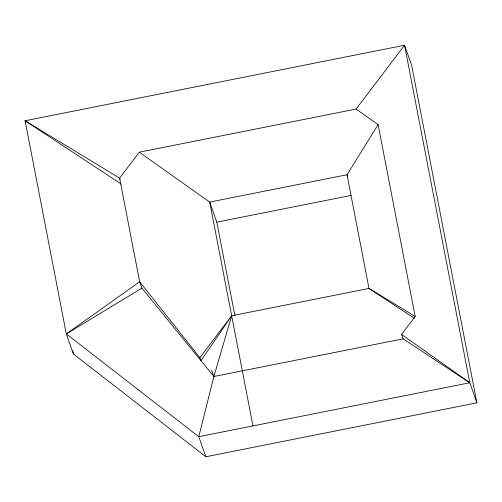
<?xml version="1.0" encoding="UTF-8"?>
<svg xmlns="http://www.w3.org/2000/svg" width="502" height="502" viewBox="0 0 502 502"><rect width="100%" height="100%" fill="white"/><g stroke="black" fill="none" stroke-linecap="round" stroke-linejoin="round"><path stroke-width="0.75" d="M476.9 402.824L469.79 382.756L403.137 338.831L401.575 334.432L415.198 316.486L369.001 288.443L231.679 315.764L213.883 376.494L198.767 436.69L205.87 456.757L476.9 402.824L411.646 65.31L404.543 45.243L25.1 120.75L66.314 333.918L73.417 353.985L205.87 456.757M403.137 338.831L213.883 376.494L141.903 288.167L139.644 281.779L119.601 178.122L139.28 152.2L356.1 109.053L378.106 124.64L347.02 174.752L369.001 288.443L414.363 318.331M356.1 109.053L404.543 45.243L469.79 382.756L198.767 436.69L66.314 333.918L139.644 281.779L199.89 357.644L200.944 360.624L231.679 315.764L199.89 357.644M66.314 333.918L141.903 288.167M139.28 152.2L209.698 202.08L216.801 222.148L351.055 195.429M25.859 122.902L25.1 120.75L119.601 178.122L120.103 179.54M25.1 120.75L121.208 184.077M401.575 334.432L469.79 382.756M347.528 176.183L347.02 174.752L209.698 202.08L252.97 425.903M211.618 370.112L213.883 376.494M378.106 124.64L415.198 316.486M216.801 222.148L234.923 315.865M72.821 350.911L73.417 353.985"/></g></svg>
